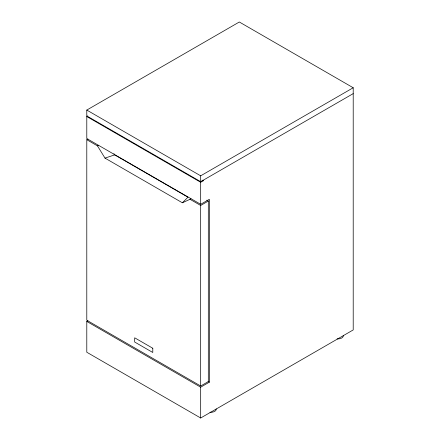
<?xml version="1.0" encoding="UTF-8"?>
<svg xmlns="http://www.w3.org/2000/svg" width="440" height="440" viewBox="0 0 440 440"><rect width="100%" height="100%" fill="white"/><g stroke="black" fill="none" stroke-linecap="round" stroke-linejoin="round"><path stroke-width="0.66" d="M206.778 200.184L208.307 201.064L208.307 381.601L200.679 386.001L86.79 320.249L86.79 139.711L97.466 145.877L105.001 158.114L182.375 202.785L187.968 197.203L114.664 154.88L113.944 153.72M182.375 202.785L190.003 199.304L190.933 198.374M353.21 93.627L200.679 181.693L86.79 115.934L86.79 110.066L239.322 22L353.21 87.753L353.21 329.934L200.679 418L86.79 352.248L86.79 321.42L87.939 320.755M86.79 321.42L200.679 387.178L209.325 382.184L209.325 199.304L200.679 204.292L86.79 138.54L86.79 116.523L87.802 115.934M86.79 139.711L87.962 139.035M86.79 110.066L200.679 175.819L353.21 87.753M86.79 116.523L200.679 182.276L203.22 180.807L203.22 180.224M190.003 199.304L200.679 205.469L208.307 201.064M152.785 348.255L134.684 337.805L134.684 342.029L152.785 352.479L152.806 348.238M97.466 145.877L98.753 145.448M105.001 158.114L114.664 154.88M202.037 180.125L203.22 180.807M208.137 381.502L209.325 382.184M200.679 175.819L200.679 181.693M200.679 182.276L200.679 204.292M200.679 205.469L200.679 386.001M200.679 387.178L200.679 418M343.332 335.527A5.396 3.113 0 0 1 337.106 338.882M216.222 408.914A5.396 3.113 0 0 1 209.99 412.269"/></g></svg>
